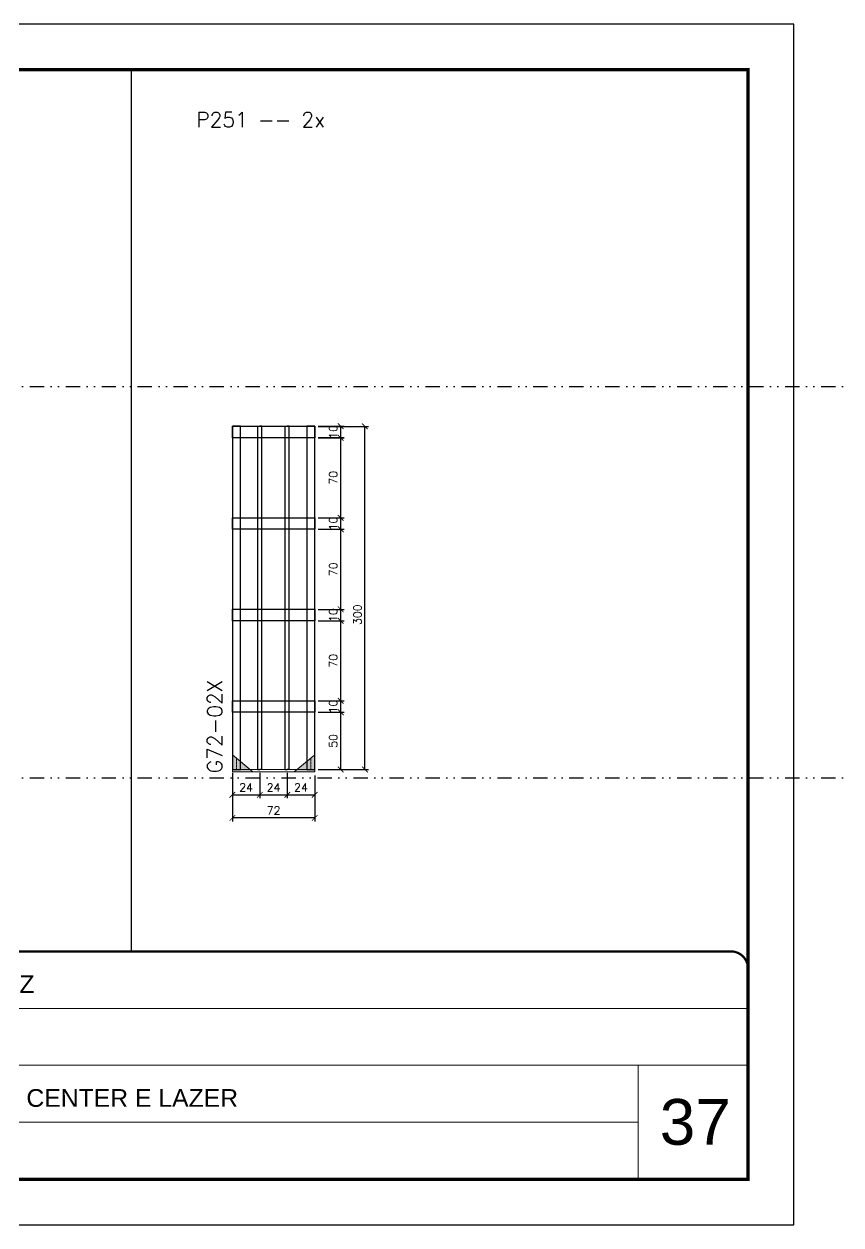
# Model space of a CAD drawing. Extents: x 13379 to 23315, y 867 to 16997.
# Drawn here: x 15198 to 15912, y 5461 to 6511 of the extents above; entities that cross this region are included whole.
import ezdxf

# ---------------------------------------------------------------- set-up
doc = ezdxf.new("R2010")
doc.units = 0
for name, pattern in [('CONTINUO', [0]), ('DASHED', [0.75, 0.5, -0.25]), ('DIVIDE2', [0.625, 0.25, -0.125, 0, -0.125, 0, -0.125]), ('HIDDEN', [0.375, 0.25, -0.125])]:
    doc.linetypes.add(name, pattern=pattern)
for name, color, linetype, lineweight in [('CARIMBO', 255, 'Continuous', 9), ('Folhas', 255, 'Continuous', 9), ('Madeira', 126, 'Continuous', 18), ('Sarr 2.2x7', 40, 'Continuous', 9), ('SARRAFO DE PRESSAO', 251, 'DASHED', 9), ('Texto Seção', 7, 'Continuous', 15)]:
    doc.layers.add(name, color=color, linetype=linetype, lineweight=lineweight)
for name, color, linetype in [('COTA', 241, 'Continuous'), ('Nível', 160, 'Continuous'), ('SARR_2.2x10', 60, 'Continuous'), ('SARR_3.5x7', 81, 'Continuous'), ('SARR_7x7', 40, 'Continuous'), ('Texto Nível', 251, 'Continuous')]:
    doc.layers.add(name, color=color, linetype=linetype)
doc.layers.add('Laje_Perimetro', color=7, linetype='Continuous', plot=False)
doc.styles.add('ARIAL', font='arial.ttf')
doc.styles.add('REGUA-120', font='ROMANS.shx', dxfattribs={"height": 15})
doc.styles.add('ROMANS', font='romans.shx')
doc.styles.add('Tecnologia', font='')
doc.styles.get('Tecnologia').set_extended_font_data('Forgotten Futurist')
doc.dimstyles.new('Cota Paínel', dxfattribs={"dimtxt": 7, "dimasz": 5, "dimexe": 3, "dimexo": 3, "dimgap": 3, "dimtad": 1, "dimdec": 1, "dimzin": 12, "dimdsep": 46, "dimtxsty": 'ROMANS', "dimblk": 'ARCHTICK', "dimcen": 0, "dimclrd": 4, "dimclre": 4, "dimclrt": 1, "dimadec": 1, "dimazin": 3, "dimtfac": 1, "dimtdec": 1, "dimtmove": 0, "dimatfit": 3, "dimldrblk": 'OBLIQUE', "dimfxl": 1, "dimtolj": 1, "dimtzin": 12, "dimarcsym": 0})

# ---------------------------------------------------------------- blocks, each defined once
blk = doc.blocks.new('9999999999')
at = {"color": 30, "linetype": 'CONTINUO'}
for p, q in [((98564.6, 34230.2), (98564.6, 34429.4)), ((98564.6, 34379.6), (99584, 34379.6)), ((98564.6, 34329.8), (99488, 34329.8)), ((99584, 34329.8), (99488, 34329.8)), ((99488, 34329.8), (99488, 34230.2)), ((98564.6, 34280), (99488, 34280))]:
    blk.add_line(p, q, dxfattribs=at)
at = {"color": 30, "linetype": 'CONTINUO', "const_width": 2}
blk.add_lwpolyline([(99584, 34230.2), (99584, 34414.4, 0.414214), (99569, 34429.4), (98229, 34429.4, 0.414214), (98214, 34414.4), (98214, 34245.2, 0.414214), (98229, 34230.2), (99584, 34230.2)], format="xyb", dxfattribs=at)
at = {"layer": 'Folhas'}
blk.add_lwpolyline([(98139, 34190.2), (99624, 34190.2), (99624, 35240.2), (98139, 35240.2)], close=True, dxfattribs=at)
at = {"layer": 'Folhas', "color": 30, "const_width": 3}
blk.add_lwpolyline([(98214, 34230.2), (99584, 34230.2), (99584, 35200.2), (98214, 35200.2)], close=True, dxfattribs=at)
at = {"color": 7, "linetype": 'Continuous', "ltscale": 5, "style": 'ARIAL'}
for s, height, p in [('SCHWARTZ', 15.48, (98837.7, 34393.1)), ('GWT', 15.48, (98837.7, 34343.3)), ('BUSINESS CENTER E LAZER', 15.483, (98837.7, 34293.5)), ('NOVA SISTEMAS CONSTRUTIVOS', 11.059, (98263.2, 34267.2)), ('PILARES', 15.48, (98837.7, 34243.7))]:
    blk.add_text(s, height=height, dxfattribs=at).set_placement(p)
at = {"layer": 'Folhas', "color": 7, "style": 'Tecnologia', "width": 1.5}
for s, p in [('CLIENTE:', (98573.7, 34397.2)), ('OBRA:', (98573.7, 34347.3)), ('PAVIMENTO:', (98573.7, 34297.5)), ('PROJETO:', (98573.7, 34247.7))]:
    blk.add_text(s, height=14, dxfattribs=at).set_placement(p)
blk = doc.blocks.new('_ArchTick')
at = {"color": 0, "linetype": 'ByBlock', "const_width": 0.15}
blk.add_lwpolyline([(-0.5, -0.5), (0.5, 0.5)], dxfattribs=at)
blk = doc.blocks.new('*D1290')
at = {"layer": 'COTA', "color": 4, "lineweight": -2, "transparency": 16777216}
for p, q in [((15380.2, 5841.4), (15380.2, 5814.2)), ((15452.2, 5841.4), (15452.2, 5814.2)), ((15452.2, 5817.2), (15380.2, 5817.2))]:
    blk.add_line(p, q, dxfattribs=at)
at = {"layer": 'Defpoints', "color": 0, "transparency": 16777216}
for p in [(15380.2, 5844.4), (15452.2, 5844.4), (15380.2, 5817.2)]:
    blk.add_point(p, dxfattribs=at)
at = {"layer": 'COTA', "color": 4, "lineweight": -2, "transparency": 16777216, "xscale": 5, "yscale": 5, "zscale": 5, "rotation": 180}
blk.add_blockref('_ArchTick', (15380.2, 5817.2), dxfattribs=at)
at = {"layer": 'COTA', "color": 4, "lineweight": -2, "transparency": 16777216, "xscale": 5, "yscale": 5, "zscale": 5}
blk.add_blockref('_ArchTick', (15452.2, 5817.2), dxfattribs=at)
at = {"layer": 'COTA', "color": 1, "transparency": 16777216, "insert": (15416.2, 5823.7), "char_height": 7, "attachment_point": 5, "style": 'ROMANS'}
blk.add_mtext('\\A1;72', dxfattribs=at)
blk = doc.blocks.new('_Oblique')
at = {"color": 0, "linetype": 'ByBlock', "lineweight": -2}
blk.add_line((-0.5, -0.5), (0.5, 0.5), dxfattribs=at)
blk = doc.blocks.new('*D1291')
at = {"layer": 'COTA', "color": 4, "lineweight": -2, "transparency": 16777216}
for p, q in [((15428.2, 5856.6), (15428.2, 5834.4)), ((15452.2, 5854.4), (15452.2, 5834.4)), ((15428.2, 5837.4), (15452.2, 5837.4))]:
    blk.add_line(p, q, dxfattribs=at)
at = {"layer": 'Defpoints', "color": 0, "transparency": 16777216}
for p in [(15428.2, 5859.6), (15452.2, 5857.4), (15452.2, 5837.4)]:
    blk.add_point(p, dxfattribs=at)
at = {"layer": 'COTA', "color": 4, "lineweight": -2, "transparency": 16777216, "xscale": 5, "yscale": 5, "zscale": 5, "rotation": 180}
blk.add_blockref('_ArchTick', (15428.2, 5837.4), dxfattribs=at)
at = {"layer": 'COTA', "color": 4, "lineweight": -2, "transparency": 16777216, "xscale": 5, "yscale": 5, "zscale": 5}
blk.add_blockref('_ArchTick', (15452.2, 5837.4), dxfattribs=at)
at = {"layer": 'COTA', "color": 1, "transparency": 16777216, "insert": (15440.2, 5843.9), "char_height": 7, "attachment_point": 5, "style": 'ROMANS'}
blk.add_mtext('\\A1;24', dxfattribs=at)
blk = doc.blocks.new('*D1292')
at = {"layer": 'COTA', "color": 4, "lineweight": -2, "transparency": 16777216}
for p, q in [((15380.2, 5856.6), (15380.2, 5834.4)), ((15404.2, 5856.6), (15404.2, 5834.4)), ((15380.2, 5837.4), (15404.2, 5837.4))]:
    blk.add_line(p, q, dxfattribs=at)
at = {"layer": 'Defpoints', "color": 0, "transparency": 16777216}
for p in [(15380.2, 5859.6), (15404.2, 5859.6), (15404.2, 5837.4)]:
    blk.add_point(p, dxfattribs=at)
at = {"layer": 'COTA', "color": 4, "lineweight": -2, "transparency": 16777216, "xscale": 5, "yscale": 5, "zscale": 5, "rotation": 180}
blk.add_blockref('_ArchTick', (15380.2, 5837.4), dxfattribs=at)
at = {"layer": 'COTA', "color": 4, "lineweight": -2, "transparency": 16777216, "xscale": 5, "yscale": 5, "zscale": 5}
blk.add_blockref('_ArchTick', (15404.2, 5837.4), dxfattribs=at)
at = {"layer": 'COTA', "color": 1, "transparency": 16777216, "insert": (15392.2, 5843.9), "char_height": 7, "attachment_point": 5, "style": 'ROMANS'}
blk.add_mtext('\\A1;24', dxfattribs=at)
blk = doc.blocks.new('*D1293')
at = {"layer": 'COTA', "color": 4, "lineweight": -2, "transparency": 16777216}
for p, q in [((15404.2, 5856.6), (15404.2, 5834.4)), ((15428.2, 5856.6), (15428.2, 5834.4)), ((15404.2, 5837.4), (15428.2, 5837.4))]:
    blk.add_line(p, q, dxfattribs=at)
at = {"layer": 'Defpoints', "color": 0, "transparency": 16777216}
for p in [(15404.2, 5859.6), (15428.2, 5859.6), (15428.2, 5837.4)]:
    blk.add_point(p, dxfattribs=at)
at = {"layer": 'COTA', "color": 4, "lineweight": -2, "transparency": 16777216, "xscale": 5, "yscale": 5, "zscale": 5, "rotation": 180}
blk.add_blockref('_ArchTick', (15404.2, 5837.4), dxfattribs=at)
at = {"layer": 'COTA', "color": 4, "lineweight": -2, "transparency": 16777216, "xscale": 5, "yscale": 5, "zscale": 5}
blk.add_blockref('_ArchTick', (15428.2, 5837.4), dxfattribs=at)
at = {"layer": 'COTA', "color": 1, "transparency": 16777216, "insert": (15416.2, 5843.9), "char_height": 7, "attachment_point": 5, "style": 'ROMANS'}
blk.add_mtext('\\A1;24', dxfattribs=at)
blk = doc.blocks.new('*D1294')
at = {"layer": 'COTA', "color": 4, "lineweight": -2, "transparency": 16777216}
for p, q in [((15455.2, 5909.6), (15477.9, 5909.6)), ((15474.9, 5859.6), (15474.9, 5909.6)), ((15455.2, 5859.6), (15477.9, 5859.6))]:
    blk.add_line(p, q, dxfattribs=at)
at = {"layer": 'Defpoints', "color": 0, "transparency": 16777216}
for p in [(15452.2, 5909.6), (15474.9, 5909.6), (15452.2, 5859.6)]:
    blk.add_point(p, dxfattribs=at)
at = {"layer": 'COTA', "color": 4, "lineweight": -2, "transparency": 16777216, "xscale": 5, "yscale": 5, "zscale": 5}
for p, rotation in [((15474.9, 5909.6), 90), ((15474.9, 5859.6), 270)]:
    blk.add_blockref('_ArchTick', p, dxfattribs=dict(at, rotation=rotation))
at = {"layer": 'COTA', "color": 1, "transparency": 16777216, "insert": (15468.4, 5884.6), "char_height": 7, "attachment_point": 5, "rotation": 90, "style": 'ROMANS'}
blk.add_mtext('\\A1;50', dxfattribs=at)
blk = doc.blocks.new('*D1295')
at = {"layer": 'COTA', "color": 4, "lineweight": -2, "transparency": 16777216}
for p, q in [((15455.2, 5919.6), (15477.9, 5919.6)), ((15474.9, 5909.6), (15474.9, 5919.6)), ((15455.2, 5909.6), (15477.9, 5909.6))]:
    blk.add_line(p, q, dxfattribs=at)
at = {"layer": 'Defpoints', "color": 0, "transparency": 16777216}
for p in [(15452.2, 5919.6), (15474.9, 5919.6), (15452.2, 5909.6)]:
    blk.add_point(p, dxfattribs=at)
at = {"layer": 'COTA', "color": 4, "lineweight": -2, "transparency": 16777216, "xscale": 5, "yscale": 5, "zscale": 5}
for p, rotation in [((15474.9, 5919.6), 90), ((15474.9, 5909.6), 270)]:
    blk.add_blockref('_ArchTick', p, dxfattribs=dict(at, rotation=rotation))
at = {"layer": 'COTA', "color": 1, "transparency": 16777216, "insert": (15468.4, 5914.6), "char_height": 7, "attachment_point": 5, "rotation": 90, "style": 'ROMANS'}
blk.add_mtext('\\A1;10', dxfattribs=at)
blk = doc.blocks.new('*D1296')
at = {"layer": 'COTA', "color": 4, "lineweight": -2, "transparency": 16777216}
for p, q in [((15455.2, 5989.6), (15477.9, 5989.6)), ((15474.9, 5919.6), (15474.9, 5989.6)), ((15455.2, 5919.6), (15477.9, 5919.6))]:
    blk.add_line(p, q, dxfattribs=at)
at = {"layer": 'Defpoints', "color": 0, "transparency": 16777216}
for p in [(15452.2, 5989.6), (15474.9, 5989.6), (15452.2, 5919.6)]:
    blk.add_point(p, dxfattribs=at)
at = {"layer": 'COTA', "color": 4, "lineweight": -2, "transparency": 16777216, "xscale": 5, "yscale": 5, "zscale": 5}
for p, rotation in [((15474.9, 5989.6), 90), ((15474.9, 5919.6), 270)]:
    blk.add_blockref('_ArchTick', p, dxfattribs=dict(at, rotation=rotation))
at = {"layer": 'COTA', "color": 1, "transparency": 16777216, "insert": (15468.4, 5954.6), "char_height": 7, "attachment_point": 5, "rotation": 90, "style": 'ROMANS'}
blk.add_mtext('\\A1;70', dxfattribs=at)
blk = doc.blocks.new('*D1297')
at = {"layer": 'COTA', "color": 4, "lineweight": -2, "transparency": 16777216}
for p, q in [((15455.2, 5999.6), (15477.9, 5999.6)), ((15474.9, 5989.6), (15474.9, 5999.6)), ((15455.2, 5989.6), (15477.9, 5989.6))]:
    blk.add_line(p, q, dxfattribs=at)
at = {"layer": 'Defpoints', "color": 0, "transparency": 16777216}
for p in [(15452.2, 5999.6), (15474.9, 5999.6), (15452.2, 5989.6)]:
    blk.add_point(p, dxfattribs=at)
at = {"layer": 'COTA', "color": 4, "lineweight": -2, "transparency": 16777216, "xscale": 5, "yscale": 5, "zscale": 5}
for p, rotation in [((15474.9, 5999.6), 90), ((15474.9, 5989.6), 270)]:
    blk.add_blockref('_ArchTick', p, dxfattribs=dict(at, rotation=rotation))
at = {"layer": 'COTA', "color": 1, "transparency": 16777216, "insert": (15468.4, 5994.6), "char_height": 7, "attachment_point": 5, "rotation": 90, "style": 'ROMANS'}
blk.add_mtext('\\A1;10', dxfattribs=at)
blk = doc.blocks.new('*D1298')
at = {"layer": 'COTA', "color": 4, "lineweight": -2, "transparency": 16777216}
for p, q in [((15455.2, 6069.6), (15477.9, 6069.6)), ((15474.9, 5999.6), (15474.9, 6069.6)), ((15455.2, 5999.6), (15477.9, 5999.6))]:
    blk.add_line(p, q, dxfattribs=at)
at = {"layer": 'Defpoints', "color": 0, "transparency": 16777216}
for p in [(15452.2, 6069.6), (15474.9, 6069.6), (15452.2, 5999.6)]:
    blk.add_point(p, dxfattribs=at)
at = {"layer": 'COTA', "color": 4, "lineweight": -2, "transparency": 16777216, "xscale": 5, "yscale": 5, "zscale": 5}
for p, rotation in [((15474.9, 6069.6), 90), ((15474.9, 5999.6), 270)]:
    blk.add_blockref('_ArchTick', p, dxfattribs=dict(at, rotation=rotation))
at = {"layer": 'COTA', "color": 1, "transparency": 16777216, "insert": (15468.4, 6034.6), "char_height": 7, "attachment_point": 5, "rotation": 90, "style": 'ROMANS'}
blk.add_mtext('\\A1;70', dxfattribs=at)
blk = doc.blocks.new('*D1299')
at = {"layer": 'COTA', "color": 4, "lineweight": -2, "transparency": 16777216}
for p, q in [((15455.2, 6079.6), (15477.9, 6079.6)), ((15474.9, 6069.6), (15474.9, 6079.6)), ((15455.2, 6069.6), (15477.9, 6069.6))]:
    blk.add_line(p, q, dxfattribs=at)
at = {"layer": 'Defpoints', "color": 0, "transparency": 16777216}
for p in [(15452.2, 6079.6), (15474.9, 6079.6), (15452.2, 6069.6)]:
    blk.add_point(p, dxfattribs=at)
at = {"layer": 'COTA', "color": 4, "lineweight": -2, "transparency": 16777216, "xscale": 5, "yscale": 5, "zscale": 5}
for p, rotation in [((15474.9, 6079.6), 90), ((15474.9, 6069.6), 270)]:
    blk.add_blockref('_ArchTick', p, dxfattribs=dict(at, rotation=rotation))
at = {"layer": 'COTA', "color": 1, "transparency": 16777216, "insert": (15468.4, 6074.6), "char_height": 7, "attachment_point": 5, "rotation": 90, "style": 'ROMANS'}
blk.add_mtext('\\A1;10', dxfattribs=at)
blk = doc.blocks.new('*D1300')
at = {"layer": 'COTA', "color": 4, "lineweight": -2, "transparency": 16777216}
for p, q in [((15455.2, 6149.6), (15477.9, 6149.6)), ((15474.9, 6079.6), (15474.9, 6149.6)), ((15455.2, 6079.6), (15477.9, 6079.6))]:
    blk.add_line(p, q, dxfattribs=at)
at = {"layer": 'Defpoints', "color": 0, "transparency": 16777216}
for p in [(15452.2, 6149.6), (15474.9, 6149.6), (15452.2, 6079.6)]:
    blk.add_point(p, dxfattribs=at)
at = {"layer": 'COTA', "color": 4, "lineweight": -2, "transparency": 16777216, "xscale": 5, "yscale": 5, "zscale": 5}
for p, rotation in [((15474.9, 6149.6), 90), ((15474.9, 6079.6), 270)]:
    blk.add_blockref('_ArchTick', p, dxfattribs=dict(at, rotation=rotation))
at = {"layer": 'COTA', "color": 1, "transparency": 16777216, "insert": (15468.4, 6114.6), "char_height": 7, "attachment_point": 5, "rotation": 90, "style": 'ROMANS'}
blk.add_mtext('\\A1;70', dxfattribs=at)
blk = doc.blocks.new('*D1301')
at = {"layer": 'COTA', "color": 4, "lineweight": -2, "transparency": 16777216}
for p, q in [((15455.2, 6159.6), (15499.1, 6159.6)), ((15496.1, 5859.6), (15496.1, 6159.6)), ((15455.2, 5859.6), (15499.1, 5859.6))]:
    blk.add_line(p, q, dxfattribs=at)
at = {"layer": 'Defpoints', "color": 0, "transparency": 16777216}
for p in [(15452.2, 6159.6), (15496.1, 6159.6), (15452.2, 5859.6)]:
    blk.add_point(p, dxfattribs=at)
at = {"layer": 'COTA', "color": 4, "lineweight": -2, "transparency": 16777216, "xscale": 5, "yscale": 5, "zscale": 5}
for p, rotation in [((15496.1, 6159.6), 90), ((15496.1, 5859.6), 270)]:
    blk.add_blockref('_ArchTick', p, dxfattribs=dict(at, rotation=rotation))
at = {"layer": 'COTA', "color": 1, "transparency": 16777216, "insert": (15489.6, 5994.9), "char_height": 7, "attachment_point": 5, "rotation": 90, "style": 'ROMANS'}
blk.add_mtext('\\A1;300', dxfattribs=at)
blk = doc.blocks.new('*D1302')
at = {"layer": 'COTA', "color": 4, "lineweight": -2, "transparency": 16777216}
for p, q in [((15455.2, 6159.7), (15477.9, 6159.7)), ((15474.9, 6149.7), (15474.9, 6159.7)), ((15455.2, 6149.7), (15477.9, 6149.7))]:
    blk.add_line(p, q, dxfattribs=at)
at = {"layer": 'Defpoints', "color": 0, "transparency": 16777216}
for p in [(15452.2, 6159.7), (15474.9, 6159.7), (15452.2, 6149.7)]:
    blk.add_point(p, dxfattribs=at)
at = {"layer": 'COTA', "color": 4, "lineweight": -2, "transparency": 16777216, "xscale": 5, "yscale": 5, "zscale": 5}
for p, rotation in [((15474.9, 6159.7), 90), ((15474.9, 6149.7), 270)]:
    blk.add_blockref('_ArchTick', p, dxfattribs=dict(at, rotation=rotation))
at = {"layer": 'COTA', "color": 1, "transparency": 16777216, "insert": (15468.4, 6154.7), "char_height": 7, "attachment_point": 5, "rotation": 90, "style": 'ROMANS'}
blk.add_mtext('\\A1;10', dxfattribs=at)

msp = doc.modelspace()

# ---------------------------------------------------------------- hatches: boundary and pattern name
at = {"layer": 'Madeira'}
h = msp.add_hatch(color=252, dxfattribs=at)
h.dxf.hatch_style = 2
h.paths.add_polyline_path([(15380.19, 5872.43), (15380.19, 5857.43), (15398.19, 5857.43)])
h = msp.add_hatch(color=252, dxfattribs=at)
h.dxf.hatch_style = 2
h.paths.add_polyline_path([(15452.19, 5872.43), (15452.19, 5857.43), (15434.19, 5857.43)])

# ---------------------------------------------------------------- linework, layer by layer
at = {"layer": 'Laje_Perimetro'}
msp.add_lwpolyline([(15871, 6511.34), (14386, 6511.34), (14386, 5461.34), (15871, 5461.34)], close=True, dxfattribs=at)
at = {"layer": 'Madeira'}
msp.add_line((15380.19, 5859.63), (15380.19, 5857.43), dxfattribs=at)
msp.add_line((15380.19, 5859.63), (15380.19, 5857.43), dxfattribs=at)
msp.add_line((15380.19, 5859.63), (15380.19, 5857.43), dxfattribs=at)
at = {"layer": 'Madeira', "color": 1, "linetype": 'HIDDEN'}
for p, q in [((15390.02, 5859.63), (15380.19, 5859.63)), ((15390.02, 5859.63), (15380.19, 5859.63)), ((15395.99, 5859.63), (15380.19, 5859.63)), ((15383.69, 5868.93), (15383.69, 5859.63)), ((15383.69, 5868.93), (15383.69, 5859.63)), ((15387.19, 5865.43), (15387.19, 5859.63)), ((15436.39, 5859.63), (15452.19, 5859.63)), ((15442.36, 5859.63), (15452.19, 5859.63)), ((15442.36, 5859.63), (15452.19, 5859.63)), ((15448.69, 5868.93), (15448.69, 5859.63)), ((15448.69, 5868.93), (15448.69, 5859.63))]:
    msp.add_line(p, q, dxfattribs=at)
at = {"layer": 'Madeira', "color": 0}
for points in [[(15380.19, 5872.43), (15380.19, 5857.43), (15398.19, 5857.43), (15380.19, 5872.43)], [(15452.19, 5872.43), (15452.19, 5857.43), (15434.19, 5857.43), (15452.19, 5872.43)]]:
    msp.add_lwpolyline(points, dxfattribs=at)
at = {"layer": 'Nível', "color": 4, "linetype": 'DIVIDE2', "ltscale": 50}
for p, q in [((13378.94, 6194.43), (21112.79, 6194.43)), ((13378.94, 5852.43), (21112.79, 5852.43))]:
    msp.add_line(p, q, dxfattribs=at)
at = {"layer": 'Sarr 2.2x7'}
msp.add_lwpolyline([(15452.19, 5859.63), (15380.19, 5859.63), (15380.19, 5857.43), (15452.19, 5857.43)], close=True, dxfattribs=at)
at = {"layer": 'SARR_2.2x10'}
for points in [[(15380.19, 6159.66), (15452.19, 6159.66), (15452.19, 6149.66), (15380.19, 6149.66)], [(15380.19, 6079.63), (15452.19, 6079.63), (15452.19, 6069.63), (15380.19, 6069.63)], [(15380.19, 5999.63), (15452.19, 5999.63), (15452.19, 5989.63), (15380.19, 5989.63)], [(15380.19, 5919.63), (15452.19, 5919.63), (15452.19, 5909.63), (15380.19, 5909.63)]]:
    msp.add_lwpolyline(points, close=True, dxfattribs=at)
at = {"layer": 'SARR_3.5x7'}
for p, q in [((15402.44, 5859.63), (15402.44, 6159.63)), ((15402.44, 6159.63), (15404.19, 6159.63)), ((15405.94, 6159.63), (15404.19, 6159.63)), ((15405.94, 5859.63), (15405.94, 6159.63)), ((15426.44, 5859.63), (15426.44, 6159.63)), ((15426.44, 6159.63), (15428.19, 6159.63)), ((15429.94, 6159.63), (15428.19, 6159.63)), ((15429.94, 5859.63), (15429.94, 6159.63)), ((15402.44, 5859.63), (15404.19, 5859.63)), ((15405.94, 5859.63), (15404.19, 5859.63)), ((15426.44, 5859.63), (15428.19, 5859.63)), ((15429.94, 5859.63), (15428.19, 5859.63))]:
    msp.add_line(p, q, dxfattribs=at)
at = {"layer": 'SARR_7x7'}
for points in [[(15380.19, 5859.63), (15387.19, 5859.63), (15387.19, 6159.63), (15380.19, 6159.63)], [(15445.19, 5859.63), (15452.19, 5859.63), (15452.19, 6159.63), (15445.19, 6159.63)]]:
    msp.add_lwpolyline(points, close=True, dxfattribs=at)
at = {"layer": 'Texto Nível'}
msp.add_line((15292.03, 5700.59), (15292.03, 6471.34), dxfattribs=at)

# ---------------------------------------------------------------- block references
at = {"layer": 'SARRAFO DE PRESSAO', "color": 6, "linetype": 'ByBlock'}
msp.add_blockref('9999999999', (-83752.98, -28728.86), dxfattribs=at)

# ---------------------------------------------------------------- texts
at = {"layer": 'CARIMBO', "style": 'ARIAL'}
msp.add_text('37', height=40, dxfattribs=at).set_placement((15753.86, 5531.49))
at = {"layer": 'Texto Seção', "style": 'REGUA-120'}
msp.add_text('G72-02X', height=13, rotation=90, dxfattribs=at).set_placement((15371.29, 5856.31))
at = {"layer": 'Texto Seção', "insert": (15348.65, 6421.25), "char_height": 13, "width": 285.3299, "attachment_point": 7, "style": 'REGUA-120'}
msp.add_mtext('P251 -- 2x', dxfattribs=at)

# ---------------------------------------------------------------- dimensions: what is measured, and where the dimension line sits
at = {"layer": 'COTA'}
for base, p1, p2, picture, middle in [((15474.89, 6159.66), (15452.19, 6149.66), (15452.19, 6159.66), '*D1302', (15474.89, 6154.66)), ((15496.11, 6159.63), (15452.19, 5859.59), (15452.19, 6159.63), '*D1301', (15496.11, 5994.93)), ((15474.89, 6079.63), (15452.19, 6069.63), (15452.19, 6079.63), '*D1299', (15474.89, 6074.63)), ((15474.89, 5999.63), (15452.19, 5989.63), (15452.19, 5999.63), '*D1297', (15474.89, 5994.63)), ((15474.89, 5919.63), (15452.19, 5909.63), (15452.19, 5919.63), '*D1295', (15474.89, 5914.63))]:
    dim = msp.add_linear_dim(base=base, p1=p1, p2=p2, angle=90, dimstyle='Cota Paínel', dxfattribs=at)
    dim.commit()
    dim.dimension.update_dxf_attribs({"geometry": picture, "text_midpoint": middle, "dimtype": 160})
for base, p1, p2, angle, picture, middle in [((15474.89, 6149.62), (15452.19, 6079.63), (15452.19, 6149.62), 90, '*D1300', (15468.39, 6114.62)), ((15474.89, 6069.63), (15452.19, 5999.63), (15452.19, 6069.63), 90, '*D1298', (15468.39, 6034.63)), ((15474.89, 5989.63), (15452.19, 5919.63), (15452.19, 5989.63), 90, '*D1296', (15468.39, 5954.63)), ((15474.89, 5909.63), (15452.19, 5859.63), (15452.19, 5909.63), 90, '*D1294', (15468.39, 5884.63)), ((15380.19, 5817.25), (15452.19, 5844.43), (15380.19, 5844.43), 180, '*D1290', (15416.19, 5823.75))]:
    dim = msp.add_linear_dim(base=base, p1=p1, p2=p2, angle=angle, dimstyle='Cota Paínel', dxfattribs=at)
    dim.commit()
    dim.dimension.update_dxf_attribs({"geometry": picture, "text_midpoint": middle})
for base, p1, p2, picture, middle in [((15404.19, 5837.43), (15380.19, 5859.63), (15404.19, 5859.63), '*D1292', (15392.19, 5843.93)), ((15428.19, 5837.43), (15404.19, 5859.63), (15428.19, 5859.63), '*D1293', (15416.19, 5843.93))]:
    dim = msp.add_linear_dim(base=base, p1=p1, p2=p2, dimstyle='Cota Paínel', dxfattribs=at)
    dim.commit()
    dim.dimension.update_dxf_attribs({"geometry": picture, "text_midpoint": middle})
dim = msp.add_linear_dim(base=(15452.19, 5837.43), p1=(15428.19, 5859.63), p2=(15452.19, 5857.43), dimstyle='Cota Paínel', dxfattribs=at)
dim.commit()
dim.dimension.update_dxf_attribs({"geometry": '*D1291', "text_midpoint": (15440.19, 5837.43), "dimtype": 160})

doc.saveas('drawing.dxf')
